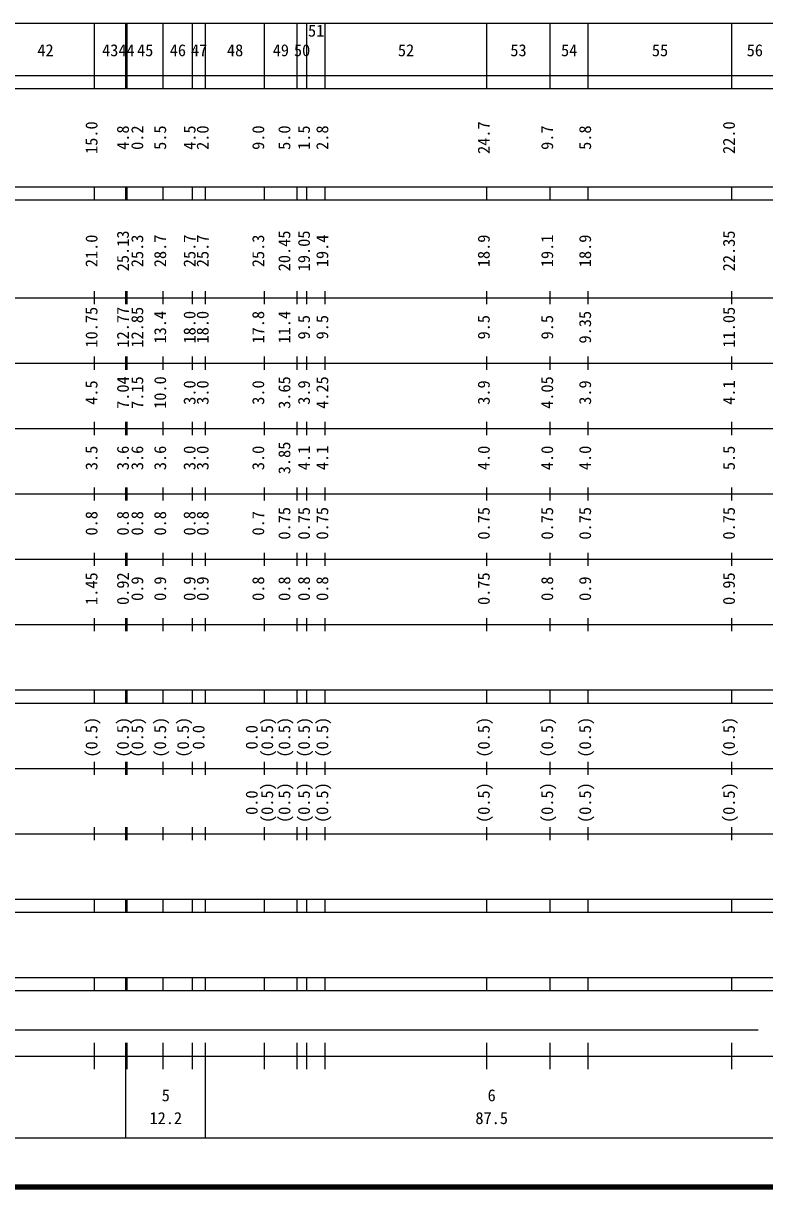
# Model space of a CAD drawing. Units: millimetres on the paper, enlarged 1000 times. Extents: x 40000 to 680000, y 20000 to 380000.
# Drawn here: x 452302 to 565715, y 20000 to 198000 of the extents above; entities that cross this region are included whole.
import ezdxf
from ezdxf.enums import TextEntityAlignment as Align

# ---------------------------------------------------------------- set-up
doc = ezdxf.new("R2010")
doc.units = ezdxf.units.MM
doc.header["$LTSCALE"] = 1000
doc.layers.add('M-TTL', color=2, linetype='Continuous', lineweight=140)
doc.layers.add('M-TTL-BAND', color=7, linetype='Continuous', lineweight=25)
doc.styles.add('ＭＳ ゴシック', font='')
doc.styles.get('ＭＳ ゴシック').set_extended_font_data('MS Gothic')

msp = doc.modelspace()

# ---------------------------------------------------------------- linework, layer by layer
at = {"layer": 'M-TTL'}
msp.add_line((40000, 20000), (680000, 20000), dxfattribs=at)
at = {"layer": 'M-TTL-BAND'}
for p, q in [((68000, 198000), (579000, 198000)), ((463200, 188000), (463200, 198000)), ((468000, 188000), (468000, 198000)), ((468200, 188000), (468200, 198000)), ((473700, 188000), (473700, 198000)), ((478200, 188000), (478200, 198000)), ((480200, 188000), (480200, 198000)), ((489200, 188000), (489200, 198000)), ((494200, 188000), (494200, 198000)), ((495700, 188000), (495700, 198000)), ((498500, 188000), (498500, 198000)), ((523200, 188000), (523200, 198000)), ((532900, 188000), (532900, 198000)), ((538700, 188000), (538700, 198000)), ((560700, 188000), (560700, 198000)), ((40000, 190000), (579000, 190000)), ((40000, 188000), (579000, 188000)), ((40000, 173000), (579000, 173000)), ((463200, 171000), (463200, 173000)), ((468000, 171000), (468000, 173000)), ((468200, 171000), (468200, 173000)), ((473700, 171000), (473700, 173000)), ((478200, 171000), (478200, 173000)), ((480200, 171000), (480200, 173000)), ((489200, 171000), (489200, 173000)), ((494200, 171000), (494200, 173000)), ((495700, 171000), (495700, 173000)), ((498500, 171000), (498500, 173000)), ((523200, 171000), (523200, 173000)), ((532900, 171000), (532900, 173000)), ((538700, 171000), (538700, 173000)), ((560700, 171000), (560700, 173000)), ((40000, 171000), (579000, 171000)), ((463200, 155000), (463200, 157000)), ((468000, 155000), (468000, 157000)), ((468200, 155000), (468200, 157000)), ((473700, 155000), (473700, 157000)), ((478200, 155000), (478200, 157000)), ((480200, 155000), (480200, 157000)), ((489200, 155000), (489200, 157000)), ((494200, 155000), (494200, 157000)), ((495700, 155000), (495700, 157000)), ((498500, 155000), (498500, 157000)), ((523200, 155000), (523200, 157000)), ((532900, 155000), (532900, 157000)), ((538700, 155000), (538700, 157000)), ((560700, 155000), (560700, 157000)), ((40000, 156000), (579000, 156000)), ((46000, 146000), (579000, 146000)), ((463200, 145000), (463200, 147000)), ((468000, 145000), (468000, 147000)), ((468200, 145000), (468200, 147000)), ((473700, 145000), (473700, 147000)), ((478200, 145000), (478200, 147000)), ((480200, 145000), (480200, 147000)), ((489200, 145000), (489200, 147000)), ((494200, 145000), (494200, 147000)), ((495700, 145000), (495700, 147000)), ((498500, 145000), (498500, 147000)), ((523200, 145000), (523200, 147000)), ((532900, 145000), (532900, 147000)), ((538700, 145000), (538700, 147000)), ((560700, 145000), (560700, 147000)), ((52000, 136000), (579000, 136000)), ((463200, 135000), (463200, 137000)), ((468000, 135000), (468000, 137000)), ((468200, 135000), (468200, 137000)), ((473700, 135000), (473700, 137000)), ((478200, 135000), (478200, 137000)), ((480200, 135000), (480200, 137000)), ((489200, 135000), (489200, 137000)), ((494200, 135000), (494200, 137000)), ((495700, 135000), (495700, 137000)), ((498500, 135000), (498500, 137000)), ((523200, 135000), (523200, 137000)), ((532900, 135000), (532900, 137000)), ((538700, 135000), (538700, 137000)), ((560700, 135000), (560700, 137000)), ((463200, 125000), (463200, 127000)), ((468000, 125000), (468000, 127000)), ((468200, 125000), (468200, 127000)), ((473700, 125000), (473700, 127000)), ((478200, 125000), (478200, 127000)), ((480200, 125000), (480200, 127000)), ((489200, 125000), (489200, 127000)), ((494200, 125000), (494200, 127000)), ((495700, 125000), (495700, 127000)), ((498500, 125000), (498500, 127000)), ((523200, 125000), (523200, 127000)), ((532900, 125000), (532900, 127000)), ((538700, 125000), (538700, 127000)), ((560700, 125000), (560700, 127000)), ((46000, 126000), (579000, 126000)), ((52000, 116000), (579000, 116000)), ((463200, 115000), (463200, 117000)), ((468000, 115000), (468000, 117000)), ((468200, 115000), (468200, 117000)), ((473700, 115000), (473700, 117000)), ((478200, 115000), (478200, 117000)), ((480200, 115000), (480200, 117000)), ((489200, 115000), (489200, 117000)), ((494200, 115000), (494200, 117000)), ((495700, 115000), (495700, 117000)), ((498500, 115000), (498500, 117000)), ((523200, 115000), (523200, 117000)), ((532900, 115000), (532900, 117000)), ((538700, 115000), (538700, 117000)), ((560700, 115000), (560700, 117000)), ((463200, 105000), (463200, 107000)), ((468000, 105000), (468000, 107000)), ((468200, 105000), (468200, 107000)), ((473700, 105000), (473700, 107000)), ((478200, 105000), (478200, 107000)), ((480200, 105000), (480200, 107000)), ((489200, 105000), (489200, 107000)), ((494200, 105000), (494200, 107000)), ((495700, 105000), (495700, 107000)), ((498500, 105000), (498500, 107000)), ((523200, 105000), (523200, 107000)), ((532900, 105000), (532900, 107000)), ((538700, 105000), (538700, 107000)), ((560700, 105000), (560700, 107000)), ((46000, 106000), (579000, 106000)), ((40000, 96000), (579000, 96000)), ((463200, 94000), (463200, 96000)), ((468000, 94000), (468000, 96000)), ((468200, 94000), (468200, 96000)), ((473700, 94000), (473700, 96000)), ((478200, 94000), (478200, 96000)), ((480200, 94000), (480200, 96000)), ((489200, 94000), (489200, 96000)), ((494200, 94000), (494200, 96000)), ((495700, 94000), (495700, 96000)), ((498500, 94000), (498500, 96000)), ((523200, 94000), (523200, 96000)), ((532900, 94000), (532900, 96000)), ((538700, 94000), (538700, 96000)), ((560700, 94000), (560700, 96000)), ((40000, 94000), (579000, 94000)), ((49000, 84000), (579000, 84000)), ((463200, 83000), (463200, 85000)), ((468000, 83000), (468000, 85000)), ((468200, 83000), (468200, 85000)), ((473700, 83000), (473700, 85000)), ((478200, 83000), (478200, 85000)), ((480200, 83000), (480200, 85000)), ((489200, 83000), (489200, 85000)), ((494200, 83000), (494200, 85000)), ((495700, 83000), (495700, 85000)), ((498500, 83000), (498500, 85000)), ((523200, 83000), (523200, 85000)), ((532900, 83000), (532900, 85000)), ((538700, 83000), (538700, 85000)), ((560700, 83000), (560700, 85000)), ((463200, 73000), (463200, 75000)), ((468000, 73000), (468000, 75000)), ((468200, 73000), (468200, 75000)), ((473700, 73000), (473700, 75000)), ((478200, 73000), (478200, 75000)), ((480200, 73000), (480200, 75000)), ((489200, 73000), (489200, 75000)), ((494200, 73000), (494200, 75000)), ((495700, 73000), (495700, 75000)), ((498500, 73000), (498500, 75000)), ((523200, 73000), (523200, 75000)), ((532900, 73000), (532900, 75000)), ((538700, 73000), (538700, 75000)), ((560700, 73000), (560700, 75000)), ((40000, 74000), (579000, 74000)), ((40000, 64000), (579000, 64000)), ((463200, 62000), (463200, 64000)), ((468000, 62000), (468000, 64000)), ((468200, 62000), (468200, 64000)), ((473700, 62000), (473700, 64000)), ((478200, 62000), (478200, 64000)), ((480200, 62000), (480200, 64000)), ((489200, 62000), (489200, 64000)), ((494200, 62000), (494200, 64000)), ((495700, 62000), (495700, 64000)), ((498500, 62000), (498500, 64000)), ((523200, 62000), (523200, 64000)), ((532900, 62000), (532900, 64000)), ((538700, 62000), (538700, 64000)), ((560700, 62000), (560700, 64000)), ((40000, 62000), (579000, 62000)), ((40000, 52000), (579000, 52000)), ((463200, 50000), (463200, 52000)), ((468000, 50000), (468000, 52000)), ((468200, 50000), (468200, 52000)), ((473700, 50000), (473700, 52000)), ((478200, 50000), (478200, 52000)), ((480200, 50000), (480200, 52000)), ((489200, 50000), (489200, 52000)), ((494200, 50000), (494200, 52000)), ((495700, 50000), (495700, 52000)), ((498500, 50000), (498500, 52000)), ((523200, 50000), (523200, 52000)), ((532900, 50000), (532900, 52000)), ((538700, 50000), (538700, 52000)), ((560700, 50000), (560700, 52000)), ((40000, 50000), (579000, 50000)), ((71000, 44000), (564700, 44000)), ((463200, 38000), (463200, 42000)), ((468000, 27500), (468000, 42000)), ((468200, 38000), (468200, 42000)), ((473700, 38000), (473700, 42000)), ((478200, 38000), (478200, 42000)), ((480200, 27500), (480200, 42000)), ((489200, 38000), (489200, 42000)), ((494200, 38000), (494200, 42000)), ((495700, 38000), (495700, 42000)), ((498500, 38000), (498500, 42000)), ((523200, 38000), (523200, 42000)), ((532900, 38000), (532900, 42000)), ((538700, 38000), (538700, 42000)), ((560700, 38000), (560700, 42000)), ((40000, 40000), (579000, 40000)), ((68000, 27500), (579000, 27500))]:
    msp.add_line(p, q, dxfattribs=at)

# ---------------------------------------------------------------- texts
at = {"layer": 'M-TTL-BAND', "style": 'ＭＳ ゴシック'}
for s, p in [('51', (497100, 195405)), ('42', (455700, 192405)), ('43', (465600, 192405)), ('44', (468100, 192405)), ('45', (470950, 192405)), ('46', (475950, 192405)), ('47', (479200, 192405)), ('48', (484700, 192405)), ('49', (491700, 192405)), ('50', (494950, 192405)), ('52', (510850, 192405)), ('53', (528050, 192405)), ('54', (535800, 192405)), ('55', (549700, 192405)), ('56', (564200, 192405)), ('5', (474100, 32523)), ('6', (523950, 32523)), ('12.2', (474100, 29033)), ('87.5', (523950, 29033))]:
    msp.add_text(s, height=1833, dxfattribs=at).set_placement(p, align=Align.BOTTOM_CENTER)
for s, p in [('15.0', (464200, 180500)), ('4.8', (469000, 180500)), ('0.2', (471200, 180500)), ('5.5', (474700, 180500)), ('4.5', (479200, 180500)), ('2.0', (481200, 180500)), ('9.0', (489700, 180500)), ('5.0', (493700, 180500)), ('1.5', (496700, 180500)), ('2.8', (499500, 180500)), ('24.7', (524200, 180500)), ('9.7', (533900, 180500)), ('5.8', (539700, 180500)), ('22.0', (561700, 180500)), ('25.13', (469000, 163174)), ('20.45', (493700, 163174)), ('19.05', (496700, 163174)), ('19.4', (499500, 163174)), ('19.1', (533900, 163174)), ('22.35', (561700, 163174)), ('21.0', (464200, 163174)), ('25.3', (471200, 163174)), ('28.7', (474700, 163174)), ('25.7', (479200, 163174)), ('25.7', (481200, 163174)), ('25.3', (489700, 163174)), ('18.9', (524200, 163174)), ('18.9', (539700, 163174)), ('10.75', (464200, 151500)), ('12.77', (469000, 151500)), ('12.85', (471200, 151500)), ('13.4', (474700, 151500)), ('18.0', (479200, 151500)), ('18.0', (481200, 151500)), ('17.8', (489700, 151500)), ('11.4', (493700, 151500)), ('9.5', (496700, 151500)), ('9.5', (499500, 151500)), ('9.5', (524200, 151500)), ('9.5', (533900, 151500)), ('9.35', (539700, 151500)), ('11.05', (561700, 151500)), ('4.5', (464200, 141500)), ('7.04', (469000, 141500)), ('7.15', (471200, 141500)), ('10.0', (474700, 141500)), ('3.0', (479200, 141500)), ('3.0', (481200, 141500)), ('3.0', (489700, 141500)), ('3.65', (493700, 141500)), ('3.9', (496700, 141500)), ('4.25', (499500, 141500)), ('3.9', (524200, 141500)), ('4.05', (533900, 141500)), ('3.9', (539700, 141500)), ('4.1', (561700, 141500)), ('3.85', (493700, 131500)), ('3.5', (464200, 131500)), ('3.6', (469000, 131500)), ('3.6', (471200, 131500)), ('3.6', (474700, 131500)), ('3.0', (479200, 131500)), ('3.0', (481200, 131500)), ('3.0', (489700, 131500)), ('4.1', (496700, 131500)), ('4.1', (499500, 131500)), ('4.0', (524200, 131500)), ('4.0', (533900, 131500)), ('4.0', (539700, 131500)), ('5.5', (561700, 131500)), ('0.8', (464200, 121500)), ('0.8', (469000, 121500)), ('0.8', (471200, 121500)), ('0.8', (474700, 121500)), ('0.8', (479200, 121500)), ('0.8', (481200, 121500)), ('0.7', (489700, 121500)), ('0.75', (493700, 121500)), ('0.75', (496700, 121500)), ('0.75', (499500, 121500)), ('0.75', (524200, 121500)), ('0.75', (533900, 121500)), ('0.75', (539700, 121500)), ('0.75', (561700, 121500)), ('1.45', (464200, 111500)), ('0.92', (469000, 111500)), ('0.9', (471200, 111500)), ('0.9', (474700, 111500)), ('0.9', (479200, 111500)), ('0.9', (481200, 111500)), ('0.8', (489700, 111500)), ('0.8', (493700, 111500)), ('0.8', (496700, 111500)), ('0.8', (499500, 111500)), ('0.75', (524200, 111500)), ('0.8', (533900, 111500)), ('0.9', (539700, 111500)), ('0.95', (561700, 111500)), ('(0.5)', (464200, 88764)), ('(0.5)', (469000, 88764)), ('(0.5)', (471200, 88764)), ('(0.5)', (474700, 88764)), ('(0.5)', (478200, 88764)), ('(0.5)', (491070, 88764)), ('(0.5)', (493700, 88764)), ('(0.5)', (496700, 88764)), ('(0.5)', (499500, 88764)), ('(0.5)', (524200, 88764)), ('(0.5)', (533900, 88764)), ('(0.5)', (539700, 88764)), ('(0.5)', (561700, 88764)), ('0.0', (480570, 88764)), ('0.0', (488700, 88764)), ('0.0', (488700, 78764)), ('(0.5)', (491070, 78764)), ('(0.5)', (493700, 78764)), ('(0.5)', (496700, 78764)), ('(0.5)', (499500, 78764)), ('(0.5)', (524200, 78764)), ('(0.5)', (533900, 78764)), ('(0.5)', (539700, 78764)), ('(0.5)', (561700, 78764))]:
    msp.add_text(s, height=1833, rotation=90, dxfattribs=at).set_placement(p, align=Align.BOTTOM_CENTER)

doc.saveas('drawing.dxf')
